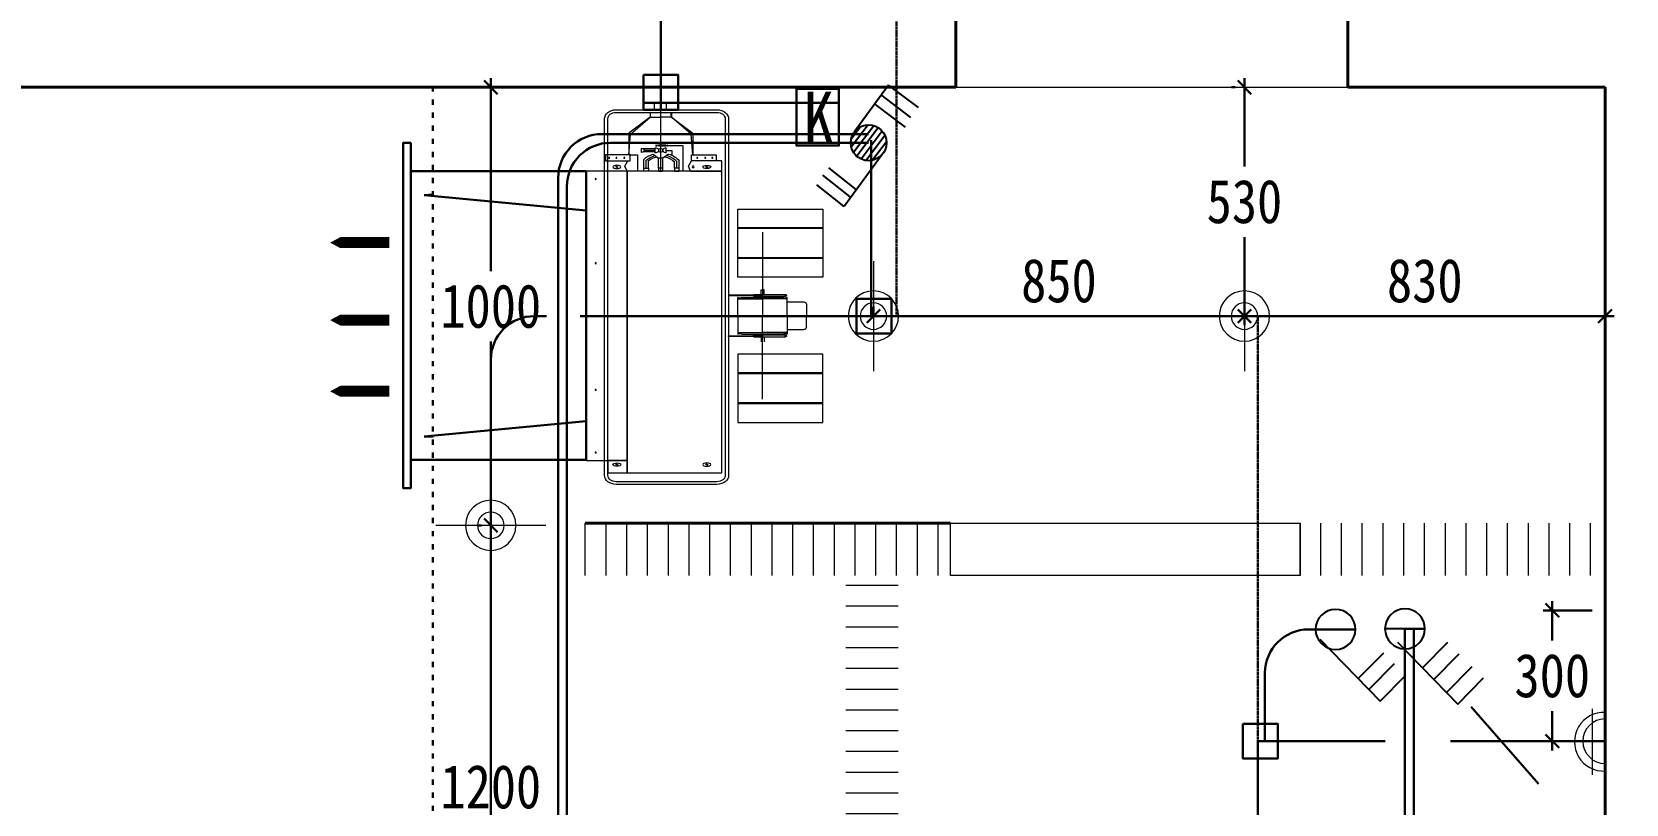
# Model space of a CAD drawing. Header units: millimetres. Extents: x -64529 to 3079702, y -28926 to 77119.
# Drawn here: x -31578 to -27920, y 38223 to 39994 of the extents above; entities that cross this region are included whole.
import ezdxf

# ---------------------------------------------------------------- set-up
doc = ezdxf.new("R2010")
doc.units = ezdxf.units.MM
doc.header["$LTSCALE"] = 10
for name, pattern in [('ACAD_ISO03W100', [30, 12, -18]), ('ACAD_ISO04W100', [30.5, 24, -3, 0.5, -3]), ('DASH', [0.35, 0.25, -0.1])]:
    doc.linetypes.add(name, pattern=pattern)
doc.layers.get('0').update_dxf_attribs({"color": 255})
doc.layers.get('Defpoints').update_dxf_attribs({"color": 255})
for name, color, linetype, lineweight in [('1浅浅', 251, 'Continuous', 20), ('1灯位开关布线图', 1, 'Continuous', 30), ('1灯位开关布置图', 5, 'Continuous', 30), ('1灯具', 2, 'Continuous', 30), ('1空调', 3, 'Continuous', 30), ('家具线', 52, 'Continuous', 15), ('灯具', 52, 'Continuous', 0), ('空调主机', 7, 'Continuous', 13)]:
    doc.layers.add(name, color=color, linetype=linetype, lineweight=lineweight)
for name, color, linetype in [('2323', 4, 'Continuous'), ('A轴线', 82, 'ACAD_ISO04W100'), ('LAYER2', 8, 'Continuous'), ('图例及功率参数表', 252, 'Continuous'), ('家具细线', 38, 'Continuous'), ('辅助线', 8, 'Continuous')]:
    doc.layers.add(name, color=color, linetype=linetype)
doc.styles.add('夏建东', font='', dxfattribs={"width": 0.85})
doc.styles.get('夏建东').set_extended_font_data('SimSun')
doc.dimstyles.new('g', dxfattribs={"dimtxt": 100, "dimasz": 31, "dimexe": 21, "dimexo": 30, "dimgap": 31, "dimtad": 1, "dimtih": 1, "dimtoh": 1, "dimdec": 0, "dimrnd": 10, "dimdsep": 46, "dimtxsty": '夏建东', "dimblk": 'OBLIQUE', "dimcen": 2.5, "dimdle": 21, "dimclrd": 5, "dimclre": 5, "dimclrt": 5, "dimadec": 0, "dimazin": 0, "dimtfac": 1, "dimtdec": 0, "dimtmove": 2, "dimatfit": 3, "dimldrblk": 'DOT', "dimfxl": 300, "dimlwd": -1, "dimlwe": -1, "dimarcsym": 1})

# ---------------------------------------------------------------- blocks, each defined once
blk = doc.blocks.new('三联双控')
at = {"layer": '2323', "color": 0}
for p, q in [((88361.9, 76505.4), (88446, 76591.9)), ((88432.3, 76575.3), (88477.1, 76528)), ((88446, 76591.9), (88490.8, 76544.6)), ((88419.6, 76563.6), (88464.4, 76516.3)), ((88311.9, 76460.9), (88361.2, 76411.4)), ((88331.9, 76378.9), (88407.6, 76456.8)), ((88282.7, 76428.5), (88331.9, 76378.9)), ((88299, 76444.7), (88348.2, 76395.1))]:
    blk.add_line(p, q, dxfattribs=at)
blk.add_circle((88384, 76480.4), 33.4, dxfattribs=at)
at = {"layer": 'LAYER2', "color": 0, "ltscale": 20}
for p, q in [((88350.8, 76483.2), (88381.2, 76513.6)), ((88351.9, 76471.3), (88393.1, 76512.5)), ((88356, 76462.2), (88402.2, 76508.4)), ((88362.1, 76455.2), (88409.2, 76502.3)), ((88370.1, 76450.1), (88414.3, 76494.4)), ((88380.3, 76447.2), (88417.2, 76484.1)), ((88395.1, 76448.9), (88415.5, 76469.3))]:
    blk.add_line(p, q, dxfattribs=at)
blk = doc.blocks.new('_Oblique')
at = {"color": 0, "linetype": 'ByBlock', "lineweight": -2}
blk.add_line((-0.5, -0.5), (0.5, 0.5), dxfattribs=at)
blk = doc.blocks.new('*D459')
at = {"layer": '1灯位开关布置图', "color": 5, "transparency": 16777216}
for p, q in [((-28795.8, 39888.2), (-28795.8, 39685.7)), ((-28825.8, 39867.2), (-28816.8, 39867.2)), ((-28795.8, 39321.2), (-28795.8, 39523.7)), ((-28825.8, 39342.2), (-28816.8, 39342.2))]:
    blk.add_line(p, q, dxfattribs=at)
at = {"layer": 'Defpoints', "color": 0, "lineweight": 30, "transparency": 16777216}
for p in [(-28795.8, 39867.2), (-28795.8, 39867.2), (-28795.8, 39342.2)]:
    blk.add_point(p, dxfattribs=at)
at = {"layer": '1灯位开关布置图', "color": 5, "transparency": 16777216, "xscale": 31, "yscale": 31, "zscale": 31}
for p, rotation in [((-28795.8, 39867.2), 90), ((-28795.8, 39342.2), 270)]:
    blk.add_blockref('_Oblique', p, dxfattribs=dict(at, rotation=rotation))
at = {"layer": '1灯位开关布置图', "color": 5, "transparency": 16777216, "insert": (-28795.8, 39604.7), "char_height": 100, "attachment_point": 5, "style": '夏建东'}
blk.add_mtext('530', dxfattribs=at)
blk = doc.blocks.new('_Dot')
at = {"color": 0, "linetype": 'ByBlock', "lineweight": -2}
blk.add_line((-0.5, 0), (-1, 0), dxfattribs=at)
at = {"color": 0, "linetype": 'ByBlock', "const_width": 0.5}
blk.add_lwpolyline([(-0.25, 0, 1), (0.25, 0, 1)], format="xyb", close=True, dxfattribs=at)
blk = doc.blocks.new('*D460')
at = {"layer": '1灯位开关布置图', "color": 5, "transparency": 16777216}
for p, q in [((-28795.8, 39372.2), (-28795.8, 39363.2)), ((-27968.3, 39385.3), (-27968.3, 39321.2)), ((-28816.8, 39342.2), (-27947.3, 39342.2))]:
    blk.add_line(p, q, dxfattribs=at)
at = {"layer": 'Defpoints', "color": 0, "lineweight": 30, "transparency": 16777216}
for p in [(-27968.3, 39415.3), (-28795.8, 39342.2), (-27968.3, 39342.2)]:
    blk.add_point(p, dxfattribs=at)
at = {"layer": '1灯位开关布置图', "color": 5, "transparency": 16777216, "xscale": 31, "yscale": 31, "zscale": 31, "rotation": 180}
blk.add_blockref('_Oblique', (-28795.8, 39342.2), dxfattribs=at)
at = {"layer": '1灯位开关布置图', "color": 5, "transparency": 16777216, "xscale": 31, "yscale": 31, "zscale": 31}
blk.add_blockref('_Oblique', (-27968.3, 39342.2), dxfattribs=at)
at = {"layer": '1灯位开关布置图', "color": 5, "transparency": 16777216, "insert": (-28382, 39423.2), "char_height": 100, "attachment_point": 5, "style": '夏建东'}
blk.add_mtext('830', dxfattribs=at)
blk = doc.blocks.new('*D463')
at = {"layer": '1灯位开关布置图', "color": 5, "transparency": 16777216}
for p, q in [((-30555.1, 38862.2), (-30546.1, 38862.2)), ((-30525.1, 38883.2), (-30525.1, 38343.2)), ((-30525.1, 37641.2), (-30525.1, 38181.2)), ((-30555.1, 37662.2), (-30546.1, 37662.2))]:
    blk.add_line(p, q, dxfattribs=at)
at = {"layer": 'Defpoints', "color": 0, "lineweight": 30, "transparency": 16777216}
for p in [(-30525.1, 38862.2), (-30525.1, 38862.2), (-30525.1, 37662.2)]:
    blk.add_point(p, dxfattribs=at)
at = {"layer": '1灯位开关布置图', "color": 5, "transparency": 16777216, "xscale": 31, "yscale": 31, "zscale": 31}
for p, rotation in [((-30525.1, 38862.2), 90), ((-30525.1, 37662.2), 270)]:
    blk.add_blockref('_Oblique', p, dxfattribs=dict(at, rotation=rotation))
at = {"layer": '1灯位开关布置图', "color": 5, "transparency": 16777216, "insert": (-30525.1, 38262.2), "char_height": 100, "attachment_point": 5, "style": '夏建东'}
blk.add_mtext('1200', dxfattribs=at)
blk = doc.blocks.new('*D464')
at = {"layer": '1灯位开关布置图', "color": 5, "transparency": 16777216}
for p, q in [((-30525.1, 39888.2), (-30525.1, 39445.7)), ((-30488.8, 39867.2), (-30546.1, 39867.2)), ((-30525.1, 38841.2), (-30525.1, 39283.7)), ((-30555.1, 38862.2), (-30546.1, 38862.2))]:
    blk.add_line(p, q, dxfattribs=at)
at = {"layer": 'Defpoints', "color": 0, "lineweight": 30, "transparency": 16777216}
for p in [(-30525.1, 39867.2), (-30458.8, 39867.2), (-30525.1, 38862.2)]:
    blk.add_point(p, dxfattribs=at)
at = {"layer": '1灯位开关布置图', "color": 5, "transparency": 16777216, "xscale": 31, "yscale": 31, "zscale": 31}
for p, rotation in [((-30525.1, 39867.2), 90), ((-30525.1, 38862.2), 270)]:
    blk.add_blockref('_Oblique', p, dxfattribs=dict(at, rotation=rotation))
at = {"layer": '1灯位开关布置图', "color": 5, "transparency": 16777216, "insert": (-30525.1, 39364.7), "char_height": 100, "attachment_point": 5, "style": '夏建东'}
blk.add_mtext('1000', dxfattribs=at)
blk = doc.blocks.new('三联防水')
at = {"layer": '2323', "color": 0}
for p, q in [((88158.8, 77624), (88259.3, 77727.5)), ((88259.3, 77727.5), (88302.2, 77683.9)), ((88223.1, 77689.1), (88265.7, 77646.6)), ((88241.6, 77706.8), (88283.5, 77664.5))]:
    blk.add_line(p, q, dxfattribs=at)
blk.add_circle((88185, 77607.5), 33.4, dxfattribs=at)
at = {"layer": 'A轴线', "color": 0, "linetype": 'ByBlock'}
for p, q in [((88218.4, 77607.5), (88151.6, 77607.5)), ((88185, 77607.5), (88218.4, 77607.5))]:
    blk.add_line(p, q, dxfattribs=at)
blk = doc.blocks.new('四联防水')
at = {"layer": '2323', "color": 0}
for p, q in [((88184.4, 77381.5), (88284.9, 77485)), ((88284.9, 77485), (88327.7, 77441.4)), ((88266, 77465.5), (88309.1, 77422)), ((88226.6, 77423.7), (88268.5, 77381.4)), ((88244.9, 77443.8), (88287.2, 77400.9))]:
    blk.add_line(p, q, dxfattribs=at)
blk.add_circle((88196.8, 77359.3), 33.4, dxfattribs=at)
at = {"layer": 'A轴线', "color": 0, "linetype": 'ByBlock'}
for p, q in [((88230.1, 77359.3), (88163.4, 77359.3)), ((88196.8, 77359.3), (88230.1, 77359.3))]:
    blk.add_line(p, q, dxfattribs=at)
blk = doc.blocks.new('*D787')
at = {"layer": '1灯位开关布置图', "color": 5}
for p, q in [((-27998.3, 38667.2), (-28110.5, 38667.2)), ((-28089.5, 38688.2), (-28089.5, 38598.2)), ((-28089.5, 38346.2), (-28089.5, 38436.2)), ((-27998.3, 38367.2), (-28110.5, 38367.2))]:
    blk.add_line(p, q, dxfattribs=at)
at = {"layer": 'Defpoints', "color": 0, "linetype": 'Continuous', "lineweight": 30}
for p in [(-28089.5, 38667.2), (-27968.3, 38667.2), (-27968.3, 38367.2)]:
    blk.add_point(p, dxfattribs=at)
at = {"layer": '1灯位开关布置图', "color": 5, "linetype": 'Continuous', "xscale": 31, "yscale": 31, "zscale": 31}
for p, rotation in [((-28089.5, 38667.2), 90), ((-28089.5, 38367.2), 270)]:
    blk.add_blockref('_Oblique', p, dxfattribs=dict(at, rotation=rotation))
at = {"layer": '1灯位开关布置图', "color": 5, "linetype": 'Continuous', "lineweight": 30, "insert": (-28089.5, 38517.2), "char_height": 100, "attachment_point": 5, "style": '夏建东'}
blk.add_mtext('300', dxfattribs=at)
blk = doc.blocks.new('3e344fc')
at = {"layer": '图例及功率参数表', "color": 2, "lineweight": 0}
for p, q in [((789283.6, 16827.9), (789283.6, 16575.6)), ((789157.4, 16701.8), (789409.7, 16701.8))]:
    blk.add_line(p, q, dxfattribs=at)
blk.add_circle((789283.6, 16701.8), 30.4, dxfattribs=at)
at = {"layer": '灯具', "color": 2, "lineweight": 0}
blk.add_circle((789283.6, 16701.8), 57.7, dxfattribs=at)
blk = doc.blocks.new('20170331.15573347')
at = {"layer": '家具线', "color": 2, "lineweight": 15}
blk.add_arc((151.3, 236.6), 134.7, 177.57004, 2.42996, dxfattribs=at)
at = {"layer": '家具细线', "color": 2, "lineweight": 5}
for p, q in [((300.3, 242.4), (-3.1, 242.4)), ((148.6, 242.4), (148.6, 0)), ((303.4, 184.8, 5186.6), (0, 184.8, 5186.6))]:
    blk.add_line(p, q, dxfattribs=at)
blk.add_arc((148.6, 242.4), 102.3, 180, 0, dxfattribs=at)
blk = doc.blocks.new('20180513.10312801')
at = {"color": 3}
for p, q in [((215.7, 672.2), (236.3, 673.2)), ((587.5, 637.1), (215.7, 672.2)), ((587.5, 153.7), (215.7, 118.5)), ((215.7, 118.5), (236.3, 117.5))]:
    blk.add_line(p, q, dxfattribs=at)
at = {"color": 3, "lineweight": -2}
blk.add_lwpolyline([(185.4, 792), (185.4, 0), (167.4, 0), (167.4, 792)], close=True, dxfattribs=at)
at = {"color": 3}
blk.add_lwpolyline([(587.5, 727.1), (185.4, 727.1), (185.4, 64.9), (587.5, 64.9)], close=True, dxfattribs=at)
for points in [[(0, 563.1, 0, 63, 0), (58.4, 563.1, 25.2, 25.2, 0), (135.6, 563.1, 25.2, 25.2, 0)], [(0, 385.4, 0, 63, 0), (58.4, 385.4, 25.2, 25.2, 0), (135.6, 385.4, 25.2, 25.2, 0)], [(0, 222.1, 0, 63, 0), (58.4, 222.1, 25.2, 25.2, 0), (135.6, 222.1, 25.2, 25.2, 0)]]:
    blk.add_lwpolyline(points, format="xyseb", dxfattribs=at)
at = {"layer": '空调主机', "color": 3, "lineweight": 9}
for p, q in [((771.9, 882.3), (743.8, 882.3)), ((743.8, 882.3), (743.8, 882.3)), ((743.8, 882.3), (743.8, 867.9)), ((758.7, 805.3), (758.7, 899.2)), ((771.9, 867.9), (771.9, 882.3)), ((771.9, 882.3), (771.9, 882.3)), ((734.2, 850.9), (685.5, 814.1)), ((689.4, 812), (734.2, 850.9)), ((734.2, 861.9), (734.2, 850.9)), ((734.2, 850.9), (758.7, 850.9)), ((735.2, 850.9), (735.2, 861.9)), ((743.8, 867.9), (771.9, 867.9)), ((743.8, 867.9), (743.8, 867.9)), ((783.2, 850.9), (758.7, 850.9)), ((771.9, 867.9), (771.9, 867.9)), ((782.2, 850.9), (782.2, 861.9)), ((783.2, 861.9), (783.2, 850.9)), ((828, 812), (783.2, 850.9)), ((783.2, 850.9), (831.9, 814.1)), ((685.5, 814.1), (685.5, 764.9)), ((685.5, 764.9), (689.4, 812)), ((758.7, 756.9), (758.7, 805.3)), ((831.9, 764.9), (828, 812)), ((831.9, 814.1), (831.9, 764.9)), ((714.5, 770.1), (714.5, 779.6)), ((746.1, 778.4), (718.5, 778.4)), ((746.1, 771.3), (718.5, 771.3)), ((746.1, 774.8), (720.6, 774.8)), ((746.1, 768.9), (746.1, 780.8)), ((748.4, 787.4), (747.2, 786.2)), ((748.4, 783.7), (747.2, 784.9)), ((748.4, 787.4), (749.6, 786.2)), ((748.4, 787.4), (748.4, 783.7)), ((753.2, 785.9), (748.4, 785.9)), ((748.4, 783.7), (749.6, 784.9)), ((771.3, 786.7), (753.2, 786.7)), ((753.2, 786.7), (753.2, 785.1)), ((753.2, 785.1), (771.3, 785.1)), ((771.3, 785.1), (771.3, 786.7)), ((771.3, 785.9), (773.7, 785.9)), ((771.3, 768.9), (771.3, 780.8)), ((771.3, 774.8), (784.3, 774.8)), ((774.6, 785.9), (809, 785.9)), ((784.3, 774.8), (784.3, 763.3)), ((809, 785.9), (809, 727.1)), ((688.4, 764.9), (631.5, 764.9)), ((631.5, 764.9), (631.5, 750.7)), ((631.5, 750.7), (688.4, 750.7)), ((637.2, 63.6), (637.2, 750.7)), ((637.2, 750.7), (683.1, 750.7)), ((658.1, 736.9), (655, 736.9)), ((658.1, 736.9), (658.1, 739.1)), ((658.1, 736.9), (658.1, 734.7)), ((658.1, 736.9), (661.2, 736.9)), ((676, 738.9), (683.1, 750.7)), ((681.2, 727.1), (676, 738.9)), ((688.4, 764.9), (705.2, 764.9)), ((688.4, 750.7), (688.4, 764.9)), ((705.2, 764.9), (705.2, 727.1)), ((719.8, 734.1), (719.8, 754.2)), ((719.8, 727.1), (719.8, 734.1)), ((719.8, 734.1), (730.3, 734.1)), ((725.1, 734.1), (725.1, 752)), ((730.3, 734.1), (730.3, 751.2)), ((730.3, 734.1), (730.3, 727.1)), ((741, 766.3), (753.2, 757.1)), ((763.7, 756.7), (753.2, 757.1)), ((753.2, 734.1), (753.2, 757.1)), ((763.7, 734.1), (753.2, 734.1)), ((753.2, 734.1), (753.2, 727.1)), ((758.7, 727.1), (758.7, 756.9)), ((776.4, 766.3), (763.7, 756.7)), ((763.7, 734.1), (763.7, 756.7)), ((763.7, 727.1), (763.7, 734.1)), ((790.1, 734.1), (790.1, 748.4)), ((800.5, 734.1), (790.1, 734.1)), ((790.1, 734.1), (790.1, 727.1)), ((795.3, 734.1), (795.3, 749.6)), ((800.5, 734.1), (800.5, 750.9)), ((800.5, 727.1), (800.5, 734.1)), ((821.9, 738.9), (829, 750.7)), ((827.1, 727.1), (821.9, 738.9)), ((829, 750.7), (829, 764.9)), ((829, 764.9), (885.9, 764.9)), ((885.9, 750.7), (829, 750.7)), ((898.4, 750.7), (829, 750.7)), ((864.2, 736.9), (861.1, 736.9)), ((864.2, 736.9), (864.2, 739.1)), ((864.2, 736.9), (867.3, 736.9)), ((864.2, 736.9), (864.2, 734.7)), ((885.9, 764.9), (885.9, 750.7)), ((898.4, 727.1), (898.4, 750.7)), ((681.2, 727.1), (587.5, 727.1)), ((587.5, 727.1), (587.5, 63.6)), ((898.4, 727.1), (681.2, 727.1)), ((681.2, 727.1), (681.2, 35.1)), ((681.2, 63.6), (681.2, 727.1)), ((730.3, 727.1), (719.8, 727.1)), ((753.2, 727.1), (763.7, 727.1)), ((790.1, 727.1), (800.5, 727.1)), ((827.1, 727.1), (898.4, 727.1)), ((898.4, 35.1), (898.4, 727.1)), ((935.6, 483.7), (935.6, 640)), ((935.6, 640), (1130.1, 640)), ((1130.1, 640), (1130.1, 483.7)), ((1130.1, 597.4), (935.6, 597.4)), ((1130.1, 595.2), (935.6, 595.2)), ((992.1, 586.8), (992.1, 395.4)), ((1130.1, 528.6), (935.6, 528.6)), ((1130.1, 526.4), (935.6, 526.4)), ((1130.1, 483.7), (935.6, 483.7)), ((988.6, 483.7), (992.1, 483.7)), ((995.5, 483.7), (992.1, 483.7)), ((992.1, 442.9), (914.3, 442.9)), ((914.3, 442.9), (914.3, 442.9)), ((914.3, 442.9), (914.3, 441.8)), ((914.3, 441.8), (992.1, 441.8)), ((914.3, 441.8), (914.3, 441.8)), ((970.3, 441.8), (970.3, 442.1)), ((972.8, 444.1), (1044.4, 444.1)), ((1044.4, 439.8), (972.8, 439.8)), ((988.6, 444.1), (988.6, 454.9)), ((988.6, 454.9), (992.1, 454.9)), ((995.5, 454.9), (992.1, 454.9)), ((992.1, 441.8), (992.1, 442.9)), ((992.1, 442.9), (992.1, 442.9)), ((992.1, 441.8), (992.1, 441.8)), ((995.5, 444.1), (995.5, 454.9)), ((1047, 442.1), (1047, 441.8)), ((935.6, 434.1), (935.6, 437.4)), ((935.6, 434.1), (992.1, 434.1)), ((935.6, 395.4), (935.6, 434.1)), ((945.7, 437.4), (992.1, 437.4)), ((1038.4, 437.4), (992.1, 437.4)), ((1048.6, 434.1), (992.1, 434.1)), ((1048.6, 434.1), (1048.6, 437.4)), ((1048.6, 395.4), (1048.6, 434.1)), ((1048.6, 427.1), (1086.5, 427.1)), ((1092.9, 422.1), (1092.9, 395.4)), ((935.6, 395.4), (935.6, 356.7)), ((992.1, 203.9), (992.1, 395.4)), ((1048.6, 395.4), (1048.6, 356.7)), ((1092.9, 368.6), (1092.9, 395.4)), ((914.3, 349), (992.1, 349)), ((914.3, 347.9), (914.3, 349)), ((914.3, 349), (914.3, 349)), ((992.1, 347.9), (914.3, 347.9)), ((914.3, 347.9), (914.3, 347.9)), ((935.6, 356.7), (992.1, 356.7)), ((935.6, 356.7), (935.6, 353.4)), ((945.7, 353.4), (992.1, 353.4)), ((970.3, 349), (970.3, 348.7)), ((1044.4, 351), (972.8, 351)), ((972.8, 346.7), (1044.4, 346.7)), ((988.6, 346.7), (988.6, 335.8)), ((1048.6, 356.7), (992.1, 356.7)), ((1038.4, 353.4), (992.1, 353.4)), ((992.1, 349), (992.1, 349)), ((992.1, 349), (992.1, 347.9)), ((992.1, 347.9), (992.1, 347.9)), ((995.5, 346.7), (995.5, 335.8)), ((1047, 348.7), (1047, 349)), ((1048.6, 363.7), (1086.5, 363.7)), ((1048.6, 356.7), (1048.6, 353.4)), ((1130.1, 307), (935.6, 307)), ((935.6, 307), (935.6, 150.7)), ((988.6, 307), (992.1, 307)), ((995.5, 307), (992.1, 307)), ((1130.1, 150.7), (1130.1, 307)), ((1130.1, 264.4), (935.6, 264.4)), ((1130.1, 262.2), (935.6, 262.2)), ((1130.1, 195.6), (935.6, 195.6)), ((1130.1, 193.3), (935.6, 193.3)), ((935.6, 150.7), (1130.1, 150.7)), ((587.5, 63.6), (681.2, 63.6)), ((681.2, 63.6), (637.2, 63.6)), ((637.2, 63.6), (637.2, 35.1)), ((658.1, 53.9), (655, 53.9)), ((658.1, 53.9), (658.1, 56.1)), ((658.1, 53.9), (661.2, 53.9)), ((658.1, 53.9), (658.1, 51.6)), ((681.2, 35.1), (681.2, 63.6)), ((864.2, 53.9), (861.1, 53.9)), ((864.2, 53.9), (864.2, 56.1)), ((864.2, 53.9), (864.2, 51.6)), ((864.2, 53.9), (867.3, 53.9)), ((637.2, 35.1), (681.2, 35.1)), ((681.2, 35.1), (898.4, 35.1))]:
    blk.add_line(p, q, dxfattribs=at)
at = {"layer": '空调主机', "color": 3, "lineweight": 5}
for p, q in [((629.5, 29.5), (629.5, 847)), ((656.5, 867.9), (887.3, 867.9)), ((914.3, 847), (914.3, 29.5)), ((887.3, 8.6), (656.5, 8.6))]:
    blk.add_line(p, q, dxfattribs=at)
at = {"layer": '空调主机', "color": 3}
for p, q in [((637.2, 29.5), (637.2, 847)), ((656.5, 861.9), (887.3, 861.9)), ((906.6, 847), (906.6, 29.5)), ((887.3, 14.6), (656.5, 14.6))]:
    blk.add_line(p, q, dxfattribs=at)
at = {"layer": '空调主机', "color": 3, "lineweight": 5, "extrusion": (0, 0, -1)}
for centre, start_param, end_param in [((656.5, 847), 0, 1.570796), ((887.3, 847), 1.570796, 3.141593), ((656.5, 29.5), -1.570796, 0), ((887.3, 29.5), 3.141593, 4.712389)]:
    blk.add_ellipse(centre, major_axis=(-27, 0), ratio=0.77429, start_param=start_param, end_param=end_param, dxfattribs=at)
at = {"layer": '空调主机', "color": 3, "extrusion": (0, 0, -1)}
for centre, start_param, end_param in [((656.5, 847), 0, 1.570796), ((887.3, 847), 1.570796, 3.141593), ((656.5, 29.5), 4.712389, 6.283185), ((887.3, 29.5), 3.141593, 4.712389)]:
    blk.add_ellipse(centre, major_axis=(-19.3, 0), ratio=0.77429, start_param=start_param, end_param=end_param, dxfattribs=at)
at = {"layer": '空调主机', "color": 3, "lineweight": 9, "extrusion": (0, 0, -1)}
for centre, major_axis, ratio, start_param, end_param in [((757.8, 837.7), (-41.3, 0), 0.77429, 1.223528, 1.918065), ((714.5, 774.8), (-6.13, 0), 0.77429, 1.570796, 4.712389), ((746.1, 774.8), (-7.66, 0), 0.77429, 1.570796, 4.712389), ((758.7, 775.1), (-4.96, 0), 0.77429, 1.570796326732925, 7.853981633912512), ((771.3, 774.8), (-7.66, 0), 0.77429, 4.712389, 7.853982), ((774.3, 785.9), (0, 0.724), 0.807711, 3.342482, 6.082296), ((640.4, 757.8), (-1.21, 0), 0.77429, 1.570796326702902, 7.853981633882487), ((658.1, 736.9), (-9.19, 0), 0.407862, 3.141593, 9.424778), ((656.8, 757.8), (-1.21, 0), 0.77429, 1.570796326680094, 7.85398163385968), ((675, 757.8), (-1.21, 0), 0.77429, 1.570796326680094, 7.85398163385968), ((758.7, 730.6), (-49.4, 0), 0.77429, 0.664485, 1.204171), ((759, 730.2), (-44.1, 0), 0.77429, 0.694736, 1.26495), ((758.7, 730.6), (-38.9, 0), 0.77429, 0.752317, 1.332497), ((758.7, 730.6), (-38.9, 0), 0.77429, 1.809095, 2.508026), ((759, 730.2), (-44.1, 0), 0.77429, 1.866849, 2.536978), ((758.7, 730.6), (-49.4, 0), 0.77429, 1.937421, 2.581114), ((832.8, 736.9), (-2.29, 0), 0.77429, 1.570796326744335, 7.853981633923921), ((842.4, 757.8), (-1.21, 0), 0.77429, 1.570796326702902, 7.853981633882487), ((860.6, 757.8), (-1.21, 0), 0.77429, 1.570796327146124, 7.85398163432571), ((877, 757.8), (-1.21, 0), 0.77429, 1.570796326680094, 7.85398163385968), ((609.3, 709.1), (-1.21, 0), 0.77429, 1.570796326702902, 7.853981633882487), ((609.3, 515.8), (-1.21, 0), 0.77429, 1.570796326754998, 7.853981633934584), ((972.8, 442.1), (-2.57, 0), 0.77429, 0, 1.570796), ((972.8, 441.8), (-2.57, 0), 0.77429, 4.712389, 6.283185), ((1044.4, 441.8), (-1.21, 0), 0.77429, 1.57079632702526, 7.853981634204846), ((1044.4, 442.1), (-2.57, 0), 0.77429, 1.570796, 3.141593), ((1044.4, 441.8), (-2.57, 0), 0.77429, 3.141593, 4.712389), ((940.6, 442.2), (-8.05, 0), 0.77429, 4.03203, 5.395782), ((1043.5, 442.2), (-8.05, 0), 0.77429, 4.028996, 5.392748), ((1086.5, 422.1), (-6.42, 0), 0.77429, 1.570796, 3.141593), ((1086.5, 368.6), (-6.42, 0), 0.77429, 3.141593, 4.712389), ((940.6, 348.5), (-8.05, 0), 0.77429, 0.887403, 2.251155), ((972.8, 349), (-2.57, 0), 0.77429, 0, 1.570796), ((972.8, 348.7), (-2.57, 0), 0.77429, 4.712389, 6.283185), ((1043.5, 348.5), (-8.05, 0), 0.77429, 0.890438, 2.25419), ((1044.4, 349), (-1.21, 0), 0.77429, 1.570796326754998, 7.853981633934584), ((1044.4, 349), (-2.57, 0), 0.77429, 1.570796, 3.141593), ((1044.4, 348.7), (-2.57, 0), 0.77429, 3.141593, 4.712389), ((609.3, 225.3), (-1.21, 0), 0.77429, 1.570796327146124, 7.85398163432571), ((609.3, 81.6), (-1.21, 0), 0.77429, 1.570796327146124, 7.85398163432571)]:
    blk.add_ellipse(centre, major_axis=major_axis, ratio=ratio, start_param=start_param, end_param=end_param, dxfattribs=at)
at = {"layer": '空调主机', "color": 3, "lineweight": 9}
for centre, major_axis, ratio, start_param, end_param in [((774.1, 785.9), (0, -0.724), 0.807711, 0.20089, 2.940703), ((658.1, 53.9), (-9.19, 0), 0.407862, 3.141593, 9.424778)]:
    blk.add_ellipse(centre, major_axis=major_axis, ratio=ratio, start_param=start_param, end_param=end_param, dxfattribs=at)
blk.add_ellipse((864.2, 736.9), major_axis=(-9.19, 0), ratio=0.407862, dxfattribs=at)
at = {"layer": '空调主机', "color": 3, "lineweight": 9, "extrusion": (0, 0, -1)}
blk.add_ellipse((864.2, 53.9), major_axis=(-9.19, 0), ratio=0.407862, dxfattribs=at)
at = {"layer": '辅助线', "color": 3, "lineweight": 9}
blk.add_line((587.5, 395.4), (1118.5, 395.4), dxfattribs=at)
blk = doc.blocks.new('*D1743')
at = {"layer": '1灯位开关布置图', "color": 5}
for p, q in [((-29647.1, 39342.2), (-29647.1, 39363.2)), ((-28795.8, 39342.2), (-28795.8, 39363.2)), ((-29668.1, 39342.2), (-28774.8, 39342.2))]:
    blk.add_line(p, q, dxfattribs=at)
at = {"layer": 'Defpoints', "color": 0, "linetype": 'Continuous', "lineweight": 30}
for p in [(-29647.1, 39342.2), (-28795.8, 39342.2), (-28795.8, 39342.2)]:
    blk.add_point(p, dxfattribs=at)
at = {"layer": '1灯位开关布置图', "color": 5, "linetype": 'Continuous', "xscale": 31, "yscale": 31, "zscale": 31, "rotation": 180}
blk.add_blockref('_Oblique', (-29647.1, 39342.2), dxfattribs=at)
at = {"layer": '1灯位开关布置图', "color": 5, "linetype": 'Continuous', "xscale": 31, "yscale": 31, "zscale": 31}
blk.add_blockref('_Oblique', (-28795.8, 39342.2), dxfattribs=at)
at = {"layer": '1灯位开关布置图', "color": 5, "linetype": 'Continuous', "lineweight": 30, "insert": (-29221.4, 39423.2), "char_height": 100, "attachment_point": 5, "style": '夏建东'}
blk.add_mtext('850', dxfattribs=at)

msp = doc.modelspace()

# ---------------------------------------------------------------- hatches: boundary and pattern name
at = {"layer": '1浅浅', "lineweight": 0}
h = msp.add_hatch(dxfattribs=at)
h.set_pattern_fill('ANSI31', color=256, scale=15, angle=45, style=0)
h.set_pattern_definition([(90, (-30308.255, 38717.24), (-47.625, 0), [])])
h.paths.add_polyline_path([(-30308.3, 38867.2), (-29470.5, 38867.2), (-29470.5, 38747.2), (-30308.3, 38747.2)])
h = msp.add_hatch(dxfattribs=at)
h.set_pattern_fill('ANSI31', color=256, scale=15, angle=45, style=0)
h.set_pattern_definition([(90, (-28668.255, 38717.24), (-47.625, 0), [])])
h.paths.add_polyline_path([(-28668.3, 38867.2), (-27968.3, 38867.2), (-27968.3, 38747.2), (-28668.3, 38747.2)])
h = msp.add_hatch(dxfattribs=at)
h.set_pattern_fill('ANSI31', color=256, scale=15, angle=135, style=0)
h.set_pattern_definition([(180, (470509.63, 48202.338), (-4e-15, -47.625), [])])
h.paths.add_polyline_path([(-29710.5, 38747.2), (-29590.5, 38747.2), (-29590.5, 38027.2), (-29710.5, 38027.2)])

# ---------------------------------------------------------------- linework, layer by layer
at = {"layer": '1浅浅', "lineweight": 40}
for p, q in [((-29458.3, 40067.2), (-29458.3, 39867.2)), ((-28558.3, 40067.2), (-28558.3, 39867.2)), ((-35228.3, 39867.2), (-29458.3, 39867.2)), ((-28558.3, 39867.2), (-27968.3, 39867.2)), ((-27968.3, 39867.2), (-27968.3, 37706.8)), ((-30308.3, 38867.2), (-29470.5, 38867.2)), ((-30308.3, 38867.2), (-29470.5, 38867.2))]:
    msp.add_line(p, q, dxfattribs=at)
at = {"layer": '1浅浅', "lineweight": 0}
msp.add_line((-31205.1, 39867.2), (-30811, 39867.2), dxfattribs=at)
at = {"layer": '1浅浅', "ltscale": 0.5}
msp.add_line((-29458.3, 39867.2), (-28558.3, 39867.2), dxfattribs=at)
at = {"layer": '1浅浅', "lineweight": 20}
msp.add_line((-27968.3, 37706.8), (-27968.3, 38717.2), dxfattribs=at)
msp.add_line((-27968.3, 37706.8), (-27968.3, 38717.2), dxfattribs=at)
at = {"layer": '1浅浅', "ltscale": 0.5}
msp.add_lwpolyline([(-29470.5, 38867.2), (-28668.3, 38867.2), (-28668.3, 38747.2), (-29470.5, 38747.2)], close=True, dxfattribs=at)
at = {"layer": '1灯位开关布线图', "color": 6, "linetype": 'DASH', "lineweight": 30}
msp.add_lwpolyline([(-29594.4, 39342.2), (-29594.4, 40363.8, -0.414214), (-29494.4, 40463.8), (-27618.3, 40463.8)], format="xyb", dxfattribs=at)
at = {"layer": '1灯位开关布线图', "linetype": 'Continuous', "lineweight": 30}
for points in [[(-29658.3, 39759.8), (-30270.6, 39759.8, 0.414214), (-30370.6, 39659.8), (-30370.6, 36113.8, -0.414214), (-30470.6, 36013.8), (-33532.9, 36013.8)], [(-29658.3, 39739.8), (-30250.6, 39739.8, 0.414214), (-30350.6, 39639.8), (-30350.6, 36093.8, -0.414214), (-30450.6, 35993.8), (-33532.9, 35993.8)], [(-34753.3, 38862.2), (-34753.3, 36462.2), (-30525.1, 36462.2), (-30525.1, 39242.2, -0.414214), (-30425.1, 39342.2), (-30397.5, 39342.2)], [(-28586.8, 38623.6), (-28648.7, 38623.6, 0.414202), (-28748.7, 38523.6), (-28748.7, 38367.2)], [(-28427.5, 38624.9), (-28427.5, 37234.2, -0.414214), (-28527.5, 37134.2), (-28643, 37134.2)], [(-28407.5, 38624.9), (-28407.5, 37214.2, -0.414214), (-28507.5, 37114.2), (-28643, 37114.2)]]:
    msp.add_lwpolyline(points, format="xyb", dxfattribs=at)
for points in [[(-29652.1, 39342.2), (-29652.1, 39745.6)], [(-30320.3, 39342.2), (-28795.8, 39342.2)], [(-28121.2, 38269.6), (-28275.2, 38446.2)], [(-28765.5, 37689.7), (-28765.4, 38367.2)], [(-28472.6, 38367.2), (-28765.4, 38367.2)], [(-27968.3, 38367.2), (-28322.8, 38367.2)]]:
    msp.add_lwpolyline(points, dxfattribs=at)
for points in [[(-29686, 39382.2), (-29606, 39382.2), (-29606, 39302.2), (-29686, 39302.2)], [(-28799.3, 38407.2), (-28719.3, 38407.2), (-28719.3, 38327.2), (-28799.3, 38327.2)]]:
    msp.add_lwpolyline(points, close=True, dxfattribs=at)
at = {"layer": '1灯位开关布线图', "color": 6, "linetype": 'DASH', "lineweight": 30}
msp.add_lwpolyline([(-28765.4, 38367.2), (-28765.4, 39342.2)], dxfattribs=at)
at = {"layer": '1灯具', "linetype": 'ACAD_ISO03W100', "ltscale": 0.1}
msp.add_line((-30658.3, 35807.2), (-30658.3, 39867.2), dxfattribs=at)
at = {"layer": '1空调', "color": 1, "linetype": 'Continuous', "lineweight": 30}
msp.add_lwpolyline([(-30135, 39817.5), (-30135, 40323.7, -0.414214), (-30035, 40423.7), (-26125, 40423.7, 0.414214), (-26025, 40523.7), (-26025, 47436.9, 0.414214), (-26125, 47536.9), (-28103.5, 47536.9)], format="xyb", dxfattribs=at)
at = {"layer": '1空调', "linetype": 'Continuous', "lineweight": 30}
for points in [[(-30175, 39895.6), (-30095, 39895.6), (-30095, 39815.6), (-30175, 39815.6)], [(-29823.7, 39864), (-29726.3, 39864), (-29726.3, 39733.5), (-29823.7, 39733.5)]]:
    msp.add_lwpolyline(points, close=True, dxfattribs=at)
msp.add_lwpolyline([(-30175, 39831.8), (-29726.3, 39831.8)], dxfattribs=at)

# ---------------------------------------------------------------- block references
at = {"layer": '1灯位开关布线图', "color": 7}
for name, p, xscale, yscale, zscale, rotation in [('三联双控', (64634.6, 148072.2), 1.228789529092331, 1.228789529090136, 1.228789529089928, 188.0933323997296), ('三联防水', (-149757.7, 145260.5), -1.374053990468383, 1.374053990468383, 1.374053990399716, 180), ('四联防水', (-149614.6, 144920.8), -1.374053990468383, 1.374053990468383, 1.374053990399716, 180)]:
    msp.add_blockref(name, p, dxfattribs=dict(at, xscale=xscale, yscale=yscale, zscale=zscale, rotation=rotation))
at = {"layer": '1灯具', "color": 2, "lineweight": 0, "xscale": -1}
msp.add_blockref('3e344fc', (759636.5, 22640.5), dxfattribs=at)
at = {"layer": '1灯具', "lineweight": 0, "xscale": -1}
for p in [(760487.8, 22640.5), (758758.5, 22160.5)]:
    msp.add_blockref('3e344fc', p, dxfattribs=at)
at = {"layer": '1灯具', "lineweight": 0, "xscale": 0.5, "yscale": 0.5, "zscale": 0.5, "rotation": 270}
msp.add_blockref('20170331.15573347', (-28089.4, 38441.5), dxfattribs=at)
at = {"layer": '1空调', "color": 3}
msp.add_blockref('20180513.10312801', (-30893.7, 38947.7), dxfattribs=at)

# ---------------------------------------------------------------- texts
at = {"layer": '1空调', "linetype": 'Continuous', "lineweight": 30, "insert": (-29807.5, 39857.2), "char_height": 120, "attachment_point": 1, "style": '夏建东'}
msp.add_mtext_dynamic_manual_height_columns('K', width=106.214, gutter_width=12.5, heights=[0], dxfattribs=at)

# ---------------------------------------------------------------- dimensions: what is measured, and where the dimension line sits
at = {"layer": '1灯位开关布置图'}
for base, p1, p2, picture, middle in [((-30525.1, 39867.2), (-30525.1, 38862.2), (-30458.8, 39867.2), '*D464', (-30525.1, 39364.7)), ((-28795.8, 39867.2), (-28795.8, 39342.2), (-28795.8, 39867.2), '*D459', (-28795.8, 39604.7)), ((-30525.1, 38862.2), (-30525.1, 37662.2), (-30525.1, 38862.2), '*D463', (-30525.1, 38262.2))]:
    dim = msp.add_linear_dim(base=base, p1=p1, p2=p2, angle=90, dimstyle='g', dxfattribs=at)
    dim.commit()
    dim.dimension.update_dxf_attribs({"geometry": picture, "text_midpoint": middle})
at = {"layer": '1灯位开关布置图', "linetype": 'Continuous', "lineweight": 30}
dim = msp.add_linear_dim(base=(-28795.8, 39342.2), p1=(-29647.1, 39342.2), p2=(-28795.8, 39342.2), dimstyle='g', override={"dimzin": 0, "dimfxlon": 1}, dxfattribs=at)
dim.commit()
dim.dimension.update_dxf_attribs({"geometry": '*D1743', "text_midpoint": (-29221.4, 39423.2)})
at = {"layer": '1灯位开关布置图'}
dim = msp.add_linear_dim(base=(-27968.2550455, 39342.2393314), p1=(-28795.7550455, 39342.2393314), p2=(-27968.2550455, 39415.3007731), dimstyle='g', dxfattribs=at)
dim.commit()
dim.dimension.update_dxf_attribs({"geometry": '*D460', "text_midpoint": (-28382.0050455, 39423.2393314)})
at = {"layer": '1灯位开关布置图', "linetype": 'Continuous', "lineweight": 30}
dim = msp.add_linear_dim(base=(-28089.5, 38667.2), p1=(-27968.3, 38367.2), p2=(-27968.3, 38667.2), angle=90, dimstyle='g', override={"dimzin": 0, "dimfxlon": 1}, dxfattribs=at)
dim.commit()
dim.dimension.update_dxf_attribs({"geometry": '*D787', "text_midpoint": (-28089.5, 38517.2)})

doc.saveas('drawing.dxf')
